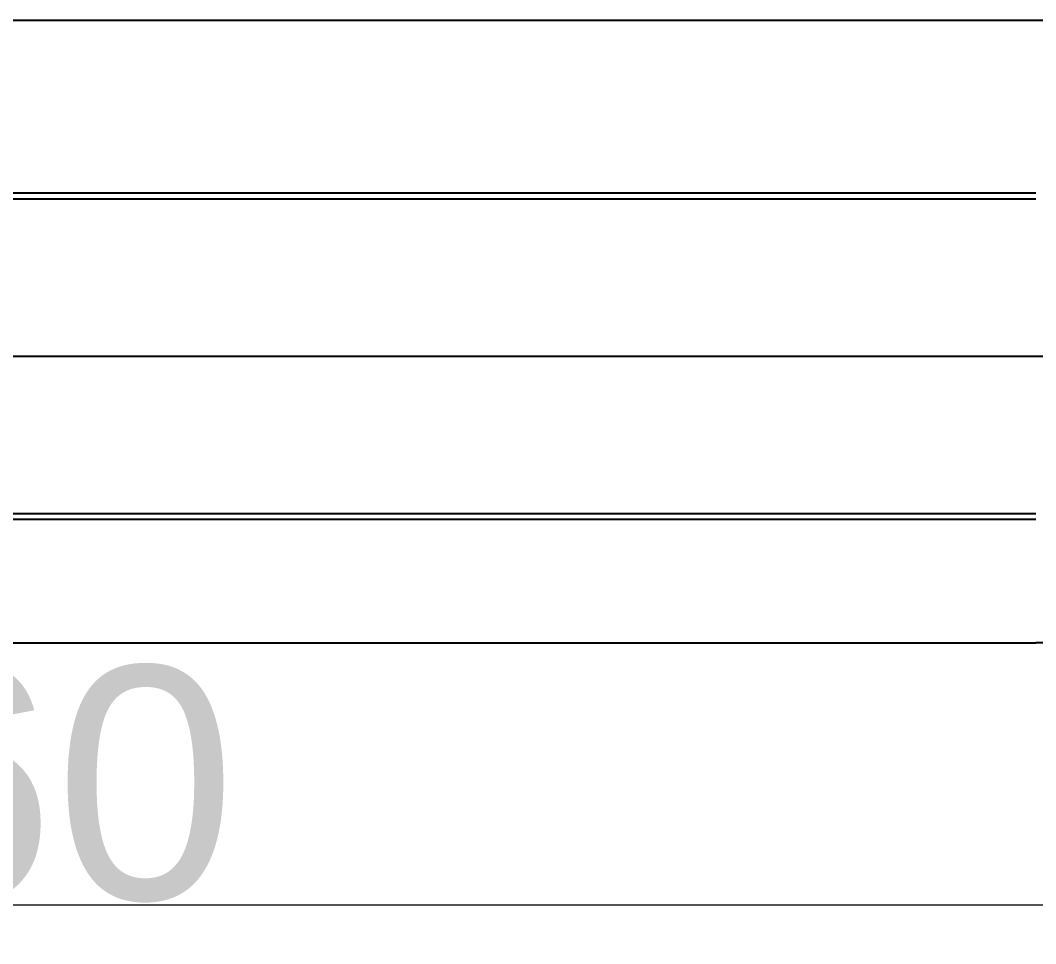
# Model space of a CAD drawing. Header units: millimetres. Extents: x -5505 to 394412, y -8522 to 584759.
# Drawn here: x 29812.2 to 30247.7, y 17704.4 to 18100.7 of the extents above; entities that cross this region are included whole.
import ezdxf

# ---------------------------------------------------------------- set-up
doc = ezdxf.new("R2010")
doc.units = ezdxf.units.MM
doc.styles.get("Standard").update_dxf_attribs({"font": 'arial.ttf'})
doc.dimstyles.new('COAD', dxfattribs={"dimtxt": 100, "dimasz": 100, "dimexe": 1.25, "dimexo": 0.625, "dimtad": 1, "dimtxsty": 'Standard', "dimcen": 0, "dimclrd": 161, "dimclre": 161, "dimclrt": 6, "dimadec": 0, "dimazin": 0, "dimtfac": 1, "dimtmove": 0, "dimatfit": 3, "dimfxl": 0, "dimlwd": 5, "dimarcsym": 0})

# ---------------------------------------------------------------- blocks, each defined once
blk = doc.blocks.new('C-1S UP RIGHT')
for p, q in [((-501.68, 0), (120.12, 0)), ((-501.68, -144.12), (120.12, -144.12)), ((120.12, -267.16), (-501.68, -267.16))]:
    blk.add_line(p, q)
blk = doc.blocks.new('*D254')
at = {"color": 161, "linetype": 'Continuous', "lineweight": -2, "transparency": 16777216}
for p, q in [((28719.33, 17907.46), (28719.33, 17719.82)), ((30779.34, 17907.46), (30779.34, 17719.82))]:
    blk.add_line(p, q, dxfattribs=at)
at = {"color": 161, "linetype": 'Continuous', "lineweight": 5, "transparency": 16777216}
blk.add_line((28819.33, 17721.07), (30679.34, 17721.07), dxfattribs=at)
at = {"color": 161, "transparency": 16777216}
for points in [[(28819.33, 17737.74), (28819.33, 17704.4), (28719.33, 17721.07)], [(30679.34, 17737.74), (30679.34, 17704.4), (30779.34, 17721.07)]]:
    blk.add_solid(points, dxfattribs=at)
at = {"color": 6, "transparency": 16777216, "insert": (29749.34, 17772.75), "char_height": 100, "attachment_point": 5}
blk.add_mtext('2060', dxfattribs=at)

msp = doc.modelspace()

# ---------------------------------------------------------------- linework, layer by layer
for p, q in [((29251.016, 18100.713), (30247.656, 18100.713)), ((29251.016, 18100.713), (30247.656, 18100.713)), ((29251.016, 18026.593), (30247.656, 18026.593)), ((29251.016, 18026.593), (30247.656, 18026.593)), ((29251.016, 18024.093), (30247.656, 18024.093)), ((29251.016, 18024.093), (30247.656, 18024.093)), ((29251.016, 17956.593), (30247.656, 17956.593)), ((29251.016, 17956.593), (30247.656, 17956.593)), ((29251.016, 17889.093), (30247.656, 17889.093)), ((29251.016, 17889.093), (30247.656, 17889.093)), ((29251.016, 17886.593), (30247.656, 17886.593)), ((29251.016, 17886.593), (30247.656, 17886.593)), ((29251.016, 17833.553), (30247.656, 17833.553)), ((29251.016, 17833.553), (30247.656, 17833.553))]:
    msp.add_line(p, q)

# ---------------------------------------------------------------- block references
msp.add_blockref('C-1S UP RIGHT', (30749.336, 18100.713))
msp.add_blockref('C-1S UP RIGHT', (30749.336, 18100.713))

# ---------------------------------------------------------------- dimensions: what is measured, and where the dimension line sits
dim = msp.add_linear_dim(base=(30779.338, 17721.071), p1=(28719.334, 17908.084), p2=(30779.338, 17908.084), dimstyle='COAD')
dim.commit()
dim.dimension.update_dxf_attribs({"geometry": '*D254', "text_midpoint": (29749.336, 17772.753)})

doc.saveas('drawing.dxf')
